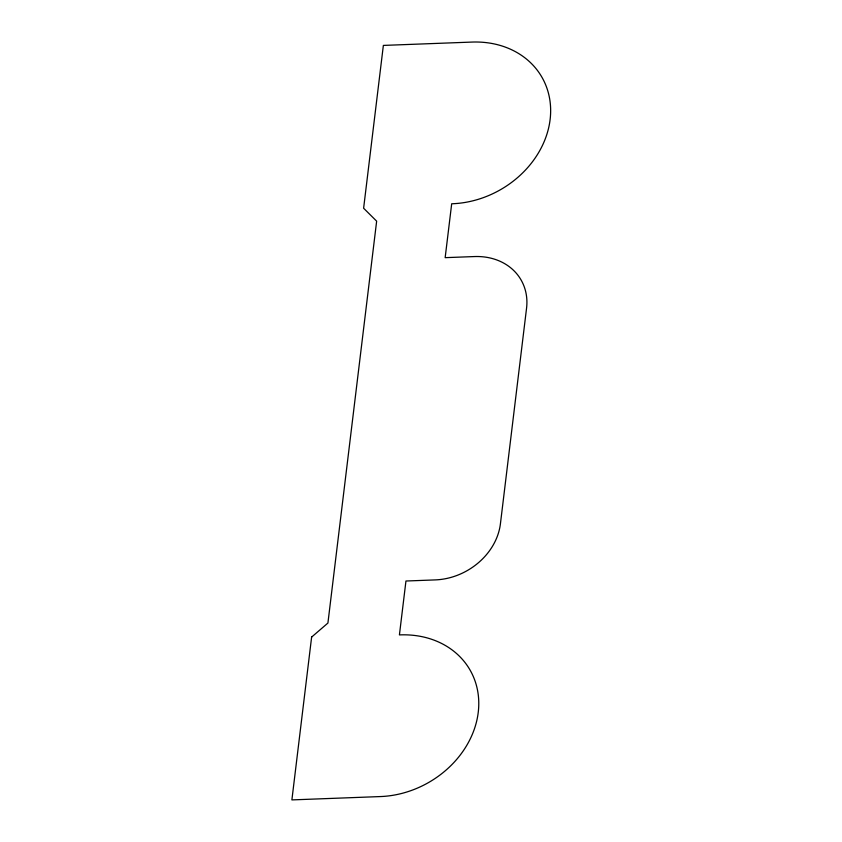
<?xml version="1.0" encoding="UTF-8"?>
<svg xmlns="http://www.w3.org/2000/svg" width="842" height="842" viewBox="0 0 842 842"><rect width="100%" height="100%" fill="white"/><g stroke="black" fill="none" stroke-linecap="round" stroke-linejoin="round"><path stroke-width="1.26" d="M311.624 637.078L291.89 799.9L379.816 796.585A91.904 76.99 -29.7 0 0 478.235 712.406A91.904 76.99 -29.7 0 0 399.424 634.91L405.949 581.012L435.261 579.906A61.266 51.33 -29.7 0 0 500.422 523.808L526.555 308.235A61.266 51.33 -29.7 0 0 474.467 256.557L445.155 257.663L451.691 203.775A91.904 76.99 -29.7 0 0 550.11 119.596A91.904 76.99 -29.7 0 0 471.299 42.1L383.363 45.415L363.618 208.237L376.648 221.162L327.917 623.048L311.624 637.078"/></g></svg>
